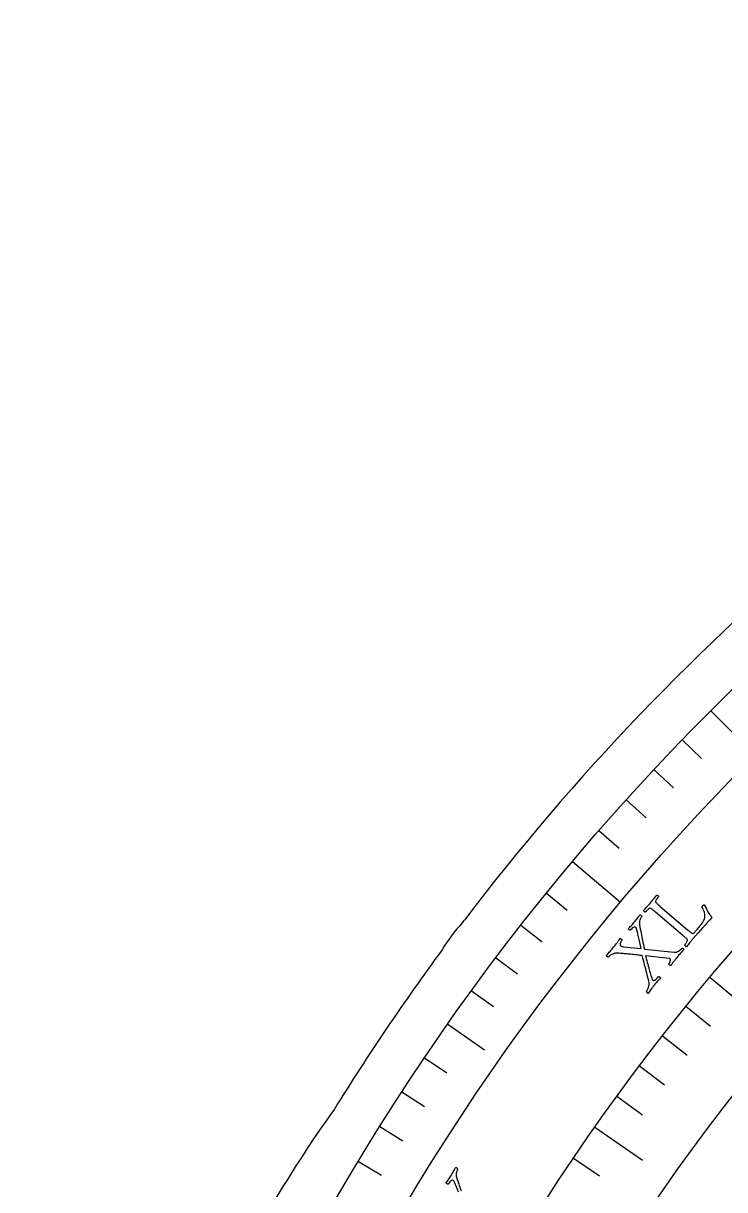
# Model space of a CAD drawing. Header units: millimetres. Extents: x -76 to 76, y -76 to 86.
# Drawn here: x -74.48 to -52.22, y 37.46 to 74.48 of the extents above; entities that cross this region are included whole.
import ezdxf

# ---------------------------------------------------------------- set-up
doc = ezdxf.new("R2010")
doc.units = ezdxf.units.MM
for name, color, linetype in [('CUT_OUTER', 1, 'Continuous'), ('ENGRAVE', 7, 'Continuous'), ('ENGRAVE_FINE', 8, 'Continuous'), ('TEXT', 5, 'Continuous')]:
    doc.layers.add(name, color=color, linetype=linetype)

msp = doc.modelspace()

# ---------------------------------------------------------------- linework, layer by layer
at = {"layer": 'CUT_OUTER'}
msp.add_lwpolyline([(-60.5412, 45.9427), (-60.4836, 46.0188)], dxfattribs=at)
for centre, radius, start, end in [((-0.0065, 0.0056), 75.9914, 129.752458, 142.734774), ((-56.4027, 42.1704), 5.5998, 137.65023, 148.79525), ((-0.3556, 0.2403), 75.5708, 143.613007, 148.236904), ((-31.513, 16.3028), 40.717, 144.37178, 155.45836)]:
    msp.add_arc(centre, radius, start, end, dxfattribs=at)
at = {"layer": 'ENGRAVE'}
for points in [[(-52.6653, 52.6653), (-51.6577, 51.6577)], [(-57.055, 47.8748), (-55.5267, 46.5925)], [(-52.6885, 44.2109), (-50.7673, 42.5988)], [(-61.0104, 42.72), (-59.8432, 41.9026)], [(-56.3413, 39.4506), (-54.8347, 38.3957)]]:
    msp.add_lwpolyline(points, dxfattribs=at)
for radius in [74.48, 74.48, 72.485, 68.78, 68.78, 65.854, 60.42, 60.42, 57.228]:
    msp.add_circle((0, 0), radius, dxfattribs=at)
at = {"layer": 'ENGRAVE_FINE'}
for points in [[(-53.5764, 51.7382), (-52.9614, 51.1442)], [(-54.4712, 50.7952), (-53.8459, 50.2121)], [(-55.3494, 49.8368), (-54.714, 49.2647)], [(-56.2108, 48.8633), (-55.5655, 48.3023)], [(-57.8818, 46.8718), (-57.2174, 46.3337)], [(-58.691, 45.8545), (-58.0173, 45.3281)], [(-59.4824, 44.8232), (-58.7995, 44.3086)], [(-60.2556, 43.7782), (-59.5639, 43.2757)], [(-53.4521, 43.2847), (-52.6725, 42.6533)], [(-54.1994, 42.3452), (-53.4088, 41.7276)], [(-61.7467, 41.6487), (-61.0379, 41.1706)], [(-54.9302, 41.3928), (-54.129, 40.7891)], [(-62.4642, 40.5647), (-61.7471, 40.099)], [(-55.6442, 40.4279), (-54.8326, 39.8382)], [(-63.1626, 39.4684), (-62.4375, 39.0153)], [(-63.8418, 38.36), (-63.1089, 37.9197)], [(-57.0212, 38.4613), (-56.1895, 37.9003)]]:
    msp.add_lwpolyline(points, dxfattribs=at)
at = {"layer": 'TEXT'}
for points in [[(-53.397, 45.7097), (-53.3947, 45.7077), (-53.3918, 45.7052), (-53.3884, 45.7023), (-53.3845, 45.699), (-53.3744, 45.6903), (-53.3629, 45.6805), (-53.3499, 45.6694), (-53.3355, 45.657), (-53.3206, 45.6445), (-53.3061, 45.6328), (-53.2921, 45.6219), (-53.2785, 45.6118), (-53.2661, 45.6035), (-53.256, 45.5979), (-53.248, 45.5951), (-53.2422, 45.5951), (-53.2262, 45.6004), (-53.2107, 45.6081), (-53.1956, 45.6182), (-53.1809, 45.6307), (-53.1648, 45.6467), (-53.1454, 45.6672), (-53.1228, 45.6924), (-53.0968, 45.7222), (-52.9987, 45.8358), (-52.974, 45.8662), (-52.9496, 45.8994), (-52.9257, 45.9354), (-52.9023, 45.9744), (-52.8815, 46.0138), (-52.8656, 46.0515), (-52.8547, 46.0874), (-52.8487, 46.1215), (-52.8476, 46.1526), (-52.8496, 46.1853), (-52.8547, 46.2196), (-52.8629, 46.2555), (-52.8752, 46.2937), (-52.8923, 46.3345), (-52.9144, 46.3781), (-52.9413, 46.4244), (-52.9438, 46.4325), (-52.9425, 46.4418), (-52.9373, 46.4524), (-52.9284, 46.4641), (-52.9127, 46.4804), (-52.8981, 46.4923), (-52.8848, 46.4997), (-52.8725, 46.5027), (-52.8436, 46.4511), (-52.8139, 46.3978), (-52.7835, 46.3427), (-52.7523, 46.2859), (-52.7211, 46.2312), (-52.6907, 46.1823), (-52.661, 46.1394), (-52.632, 46.1024), (-52.703, 46.0217), (-52.7742, 45.9416), (-52.8456, 45.8622), (-52.9171, 45.7833), (-52.9907, 45.7018), (-53.068, 45.6146), (-53.1491, 45.5217), (-53.234, 45.423), (-53.2631, 45.3884), (-53.2902, 45.3554), (-53.3154, 45.3238), (-53.3386, 45.2937), (-53.3613, 45.2642), (-53.3847, 45.2345), (-53.409, 45.2046), (-53.4341, 45.1746), (-53.4421, 45.1752), (-53.4507, 45.1783), (-53.4599, 45.184), (-53.4696, 45.1921), (-53.4786, 45.2011), (-53.4855, 45.2095), (-53.4902, 45.2172), (-53.4928, 45.2242), (-53.4866, 45.2319), (-53.4786, 45.2426), (-53.4688, 45.2562), (-53.4572, 45.2727), (-53.4452, 45.2908), (-53.4341, 45.309), (-53.424, 45.3274), (-53.4149, 45.3459), (-53.4079, 45.3629), (-53.4041, 45.3766), (-53.4036, 45.3871), (-53.4063, 45.3942), (-53.4167, 45.4093), (-53.4296, 45.4251), (-53.4451, 45.4416), (-53.4632, 45.4587), (-53.4831, 45.4764), (-53.5039, 45.4946), (-53.5255, 45.5134), (-53.5481, 45.5327), (-54.4204, 46.2744), (-54.4431, 46.2936), (-54.4653, 46.3121), (-54.487, 46.33), (-54.5081, 46.3471), (-54.5284, 46.3626), (-54.5475, 46.3756), (-54.5654, 46.3859), (-54.5821, 46.3936), (-54.5904, 46.3957), (-54.601, 46.3936), (-54.6139, 46.3872), (-54.629, 46.3766), (-54.6452, 46.3635), (-54.6613, 46.3496), (-54.6774, 46.335), (-54.6935, 46.3197), (-54.7081, 46.3051), (-54.7202, 46.2929), (-54.7295, 46.283), (-54.7363, 46.2754), (-54.7437, 46.2768), (-54.7521, 46.2801), (-54.7615, 46.2855), (-54.7719, 46.2928), (-54.7816, 46.3011), (-54.7886, 46.3092), (-54.7931, 46.3172), (-54.795, 46.3251), (-54.7669, 46.356), (-54.7389, 46.3865), (-54.711, 46.4167), (-54.6831, 46.4464), (-54.6556, 46.476), (-54.6287, 46.5056), (-54.6024, 46.5353), (-54.5768, 46.5651), (-54.5508, 46.5959), (-54.5256, 46.6266), (-54.5011, 46.6572), (-54.4773, 46.6877), (-54.4535, 46.7185), (-54.4289, 46.7499), (-54.4037, 46.7817), (-54.3778, 46.8141), (-54.3697, 46.8135), (-54.3611, 46.8104), (-54.3519, 46.8047), (-54.3422, 46.7965), (-54.3334, 46.7873), (-54.3266, 46.7788), (-54.322, 46.7711), (-54.3195, 46.764), (-54.3259, 46.7561), (-54.3342, 46.7453), (-54.3444, 46.7315), (-54.3564, 46.7147), (-54.369, 46.6965), (-54.3807, 46.6785), (-54.3916, 46.6607), (-54.4016, 46.6431), (-54.4094, 46.6269), (-54.4138, 46.6131), (-54.4146, 46.6019), (-54.4119, 46.5931), (-54.4031, 46.5807), (-54.3922, 46.5676), (-54.3792, 46.5538), (-54.364, 46.5393), (-54.3473, 46.5242), (-54.3297, 46.5086), (-54.3113, 46.4924), (-54.2919, 46.4757), (-54.2888, 46.4731), (-54.2856, 46.4704), (-54.2825, 46.4677), (-54.2794, 46.465), (-54.2763, 46.4623), (-54.2731, 46.4597), (-54.27, 46.457), (-54.2669, 46.4543)], [(-55.7487, 45.1554), (-55.7179, 45.1938), (-55.6888, 45.2309), (-55.6613, 45.2667), (-55.6356, 45.3012), (-55.6108, 45.3348), (-55.586, 45.368), (-55.5613, 45.4008), (-55.5367, 45.4333), (-55.5298, 45.4308), (-55.5213, 45.4261), (-55.511, 45.4191), (-55.4991, 45.4098), (-55.4884, 45.4001), (-55.4818, 45.392), (-55.4792, 45.3854), (-55.4807, 45.3803), (-55.4873, 45.3715), (-55.4948, 45.3603), (-55.5032, 45.3466), (-55.5125, 45.3305), (-55.5214, 45.3131), (-55.5289, 45.2953), (-55.5348, 45.2771), (-55.5392, 45.2587), (-55.5407, 45.241), (-55.5378, 45.2251), (-55.5305, 45.2111), (-55.5188, 45.1989), (-55.5049, 45.1902), (-55.4864, 45.1833), (-55.4634, 45.1781), (-55.436, 45.1745), (-54.8676, 45.1147), (-54.8909, 45.2119), (-54.9132, 45.3066), (-54.9343, 45.3987), (-54.9544, 45.4883), (-54.9733, 45.5712), (-54.991, 45.6432), (-55.0074, 45.7043), (-55.0225, 45.7546), (-55.0254, 45.7618), (-55.0288, 45.7684), (-55.0328, 45.7744), (-55.0374, 45.7796), (-55.0418, 45.784), (-55.0452, 45.7874), (-55.0476, 45.7898), (-55.0492, 45.7912), (-55.0582, 45.796), (-55.0704, 45.798), (-55.0858, 45.7972), (-55.1044, 45.7936), (-55.1266, 45.7837), (-55.1529, 45.7641), (-55.1834, 45.7347), (-55.2178, 45.6955), (-55.2227, 45.6946), (-55.2297, 45.6967), (-55.239, 45.7018), (-55.2505, 45.7098), (-55.262, 45.719), (-55.2712, 45.7274), (-55.2781, 45.735), (-55.2827, 45.7419), (-55.2556, 45.7706), (-55.23, 45.7976), (-55.2059, 45.8229), (-55.1835, 45.8466), (-55.1615, 45.8702), (-55.1389, 45.8954), (-55.1156, 45.9221), (-55.0918, 45.9503), (-55.0594, 45.9896), (-55.0302, 46.0262), (-55.0041, 46.06), (-54.9813, 46.091), (-54.9609, 46.1193), (-54.9423, 46.1449), (-54.9254, 46.1679), (-54.9103, 46.1883), (-54.9037, 46.1861), (-54.8958, 46.1821), (-54.8867, 46.1764), (-54.8764, 46.1689), (-54.8667, 46.1604), (-54.8596, 46.1516), (-54.855, 46.1424), (-54.853, 46.1328), (-54.8575, 46.1267), (-54.864, 46.117), (-54.8724, 46.1037), (-54.8827, 46.0867), (-54.8936, 46.0669), (-54.9035, 46.0449), (-54.9125, 46.0208), (-54.9206, 45.9946), (-54.9267, 45.9668), (-54.9298, 45.9381), (-54.9298, 45.9085), (-54.9268, 45.878), (-54.9129, 45.8014), (-54.9, 45.7301), (-54.8881, 45.6639), (-54.8772, 45.603), (-54.8664, 45.5447), (-54.855, 45.4867), (-54.843, 45.4288), (-54.8304, 45.3712), (-54.8166, 45.3111), (-54.8014, 45.2457), (-54.7846, 45.1752), (-54.7663, 45.0994), (-53.8208, 45.0005), (-53.7864, 45), (-53.7518, 45.006), (-53.7171, 45.0185), (-53.6823, 45.0376), (-53.6491, 45.0603), (-53.6194, 45.0837), (-53.5931, 45.1077), (-53.5703, 45.1325), (-53.5629, 45.1308), (-53.5545, 45.1267), (-53.545, 45.1201), (-53.5344, 45.1111), (-53.5245, 45.1018), (-53.5171, 45.0943), (-53.5122, 45.0887), (-53.5097, 45.085), (-53.5363, 45.0575), (-53.561, 45.032), (-53.5839, 45.0085), (-53.6048, 44.9869), (-53.6255, 44.9649), (-53.6479, 44.9403), (-53.6718, 44.913), (-53.6972, 44.8829), (-53.7317, 44.8412), (-53.7635, 44.802), (-53.7925, 44.7651), (-53.8188, 44.7306), (-53.8449, 44.6958), (-53.8731, 44.6582), (-53.9034, 44.6178), (-53.9358, 44.5744), (-53.9441, 44.5751), (-53.9537, 44.5786), (-53.9645, 44.5849), (-53.9766, 44.594), (-53.9873, 44.6037), (-53.9939, 44.6118), (-53.9965, 44.6184), (-53.9951, 44.6234), (-53.9894, 44.631), (-53.983, 44.6412), (-53.9757, 44.6541), (-53.9675, 44.6696), (-53.9596, 44.6866), (-53.9529, 44.704), (-53.9474, 44.7217), (-53.9432, 44.7399), (-53.9412, 44.7569), (-53.9426, 44.7713), (-53.9471, 44.7831), (-53.955, 44.7922), (-53.9575, 44.794), (-53.9607, 44.7956), (-53.9646, 44.7972), (-53.9692, 44.7987), (-53.9741, 44.8), (-53.9787, 44.8008), (-53.983, 44.8011), (-53.987, 44.801), (-54.7344, 44.8874), (-54.7224, 44.8375), (-54.7093, 44.7853), (-54.6953, 44.7308), (-54.6802, 44.674), (-54.6647, 44.6164), (-54.6492, 44.5595), (-54.6337, 44.5034), (-54.6182, 44.448), (-54.6031, 44.3948), (-54.5886, 44.3453), (-54.5746, 44.2993), (-54.5612, 44.257), (-54.5491, 44.2196), (-54.5388, 44.1886), (-54.5305, 44.1641), (-54.524, 44.1459), (-54.5226, 44.1427), (-54.5208, 44.1389), (-54.5188, 44.1343), (-54.5164, 44.1291), (-54.5135, 44.1237), (-54.5099, 44.1186), (-54.5056, 44.1138), (-54.5006, 44.1093), (-54.4894, 44.104), (-54.4749, 44.1034), (-54.4572, 44.1078), (-54.4362, 44.1169), (-54.412, 44.1324), (-54.3846, 44.1559), (-54.3541, 44.1873), (-54.3204, 44.2268), (-54.3129, 44.2254), (-54.3041, 44.2218), (-54.2939, 44.2161), (-54.2824, 44.2081), (-54.2718, 44.1998), (-54.264, 44.1927), (-54.2592, 44.1869), (-54.2573, 44.1824), (-54.2827, 44.1554), (-54.3082, 44.1281), (-54.3337, 44.1003), (-54.3593, 44.0721), (-54.3847, 44.0438), (-54.4093, 44.0153), (-54.4334, 43.9868), (-54.4568, 43.9582), (-54.488, 43.9192), (-54.5163, 43.8827), (-54.5419, 43.8488), (-54.5648, 43.8176), (-54.5863, 43.7873), (-54.6082, 43.7563), (-54.6303, 43.7247), (-54.6527, 43.6924), (-54.6601, 43.6957), (-54.6683, 43.701), (-54.6772, 43.7084), (-54.6868, 43.7179), (-54.6957, 43.7276), (-54.7024, 43.7352), (-54.707, 43.741), (-54.7093, 43.7447), (-54.7046, 43.7515), (-54.6974, 43.7635), (-54.6875, 43.7806), (-54.6751, 43.8029), (-54.6618, 43.8288), (-54.6495, 43.8567), (-54.6381, 43.8868), (-54.6277, 43.9189), (-54.6199, 43.9515), (-54.6163, 43.9829), (-54.617, 44.0132), (-54.6219, 44.0422), (-54.6411, 44.1212), (-54.6596, 44.1966), (-54.6774, 44.2685), (-54.6945, 44.3368), (-54.7113, 44.4033), (-54.7283, 44.4699), (-54.7455, 44.5364), (-54.7629, 44.603), (-54.7807, 44.6711), (-54.7988, 44.742), (-54.8175, 44.8159), (-54.8366, 44.8927), (-54.8672, 44.8966), (-54.9014, 44.9007), (-54.9394, 44.9048), (-54.981, 44.9091), (-55.025, 44.9135), (-55.0698, 44.9181), (-55.1155, 44.923), (-55.1621, 44.9281), (-55.2084, 44.9332), (-55.2533, 44.938), (-55.2966, 44.9423), (-55.3384, 44.9464), (-55.3777, 44.9501), (-55.4132, 44.9534), (-55.445, 44.9564), (-55.4731, 44.959), (-55.4961, 44.9612), (-55.5125, 44.9628), (-55.5224, 44.9637), (-55.5256, 44.964), (-55.5658, 44.9682), (-55.6026, 44.9703), (-55.6362, 44.9705), (-55.6666, 44.9687), (-55.6955, 44.9649), (-55.7248, 44.9589), (-55.7546, 44.9507), (-55.7847, 44.9404), (-55.8044, 44.9322), (-55.8237, 44.9221), (-55.8425, 44.91), (-55.8609, 44.896), (-55.8778, 44.8817), (-55.8921, 44.8687), (-55.9038, 44.857), (-55.913, 44.8465), (-55.9177, 44.844), (-55.9247, 44.8452), (-55.934, 44.85), (-55.9457, 44.8584), (-55.957, 44.8684), (-55.9654, 44.8778), (-55.9707, 44.8865), (-55.973, 44.8947), (-55.9415, 44.9315), (-55.9122, 44.9654), (-55.885, 44.9964), (-55.8599, 45.0243), (-55.835, 45.0523), (-55.8082, 45.0835), (-55.7794, 45.1179), (-55.7487, 45.1554)]]:
    msp.add_lwpolyline(points, close=True, dxfattribs=at)
msp.add_lwpolyline([(-60.6731, 37.3845), (-60.7053, 37.4705), (-60.7355, 37.55), (-60.7629, 37.6189), (-60.7876, 37.6772), (-60.8095, 37.7248), (-60.8134, 37.7316), (-60.8177, 37.7377), (-60.8225, 37.743), (-60.8277, 37.7476), (-60.8326, 37.7513), (-60.8365, 37.7542), (-60.8393, 37.7563), (-60.841, 37.7574), (-60.8505, 37.7609), (-60.8629, 37.7612), (-60.878, 37.7583), (-60.8959, 37.7521), (-60.9166, 37.7393), (-60.94, 37.7162), (-60.9661, 37.6829), (-60.9948, 37.6393), (-60.9995, 37.6378), (-61.0067, 37.6389), (-61.0166, 37.6426), (-61.0291, 37.649), (-61.0418, 37.6565), (-61.052, 37.6636), (-61.0599, 37.6702), (-61.0655, 37.6764), (-61.0425, 37.7085), (-61.0209, 37.7388), (-61.0006, 37.7672), (-60.9816, 37.7937), (-60.9631, 37.8202), (-60.9442, 37.8482), (-60.9249, 37.8778), (-60.9051, 37.9091), (-60.8785, 37.9525), (-60.8546, 37.9928), (-60.8334, 38.0299), (-60.8151, 38.0637), (-60.7988, 38.0945), (-60.7839, 38.1225), (-60.7704, 38.1476), (-60.7582, 38.1699), (-60.7514, 38.1686), (-60.743, 38.1657), (-60.7332, 38.1613), (-60.722, 38.1554), (-60.7112, 38.1483), (-60.7029, 38.1405), (-60.6971, 38.132), (-60.6938, 38.1228), (-60.6974, 38.1162), (-60.7025, 38.1056), (-60.709, 38.0913), (-60.7169, 38.0731), (-60.7249, 38.0519), (-60.7317, 38.0288), (-60.7373, 38.0037), (-60.7417, 37.9766), (-60.7439, 37.9483), (-60.743, 37.9194), (-60.7389, 37.8901), (-60.7317, 37.8603), (-60.7074, 37.7863), (-60.6848, 37.7174), (-60.6639, 37.6536), (-60.6446, 37.5947), (-60.626, 37.5385), (-60.6067, 37.4826), (-60.5868, 37.427)], dxfattribs=at)

doc.saveas('drawing.dxf')
